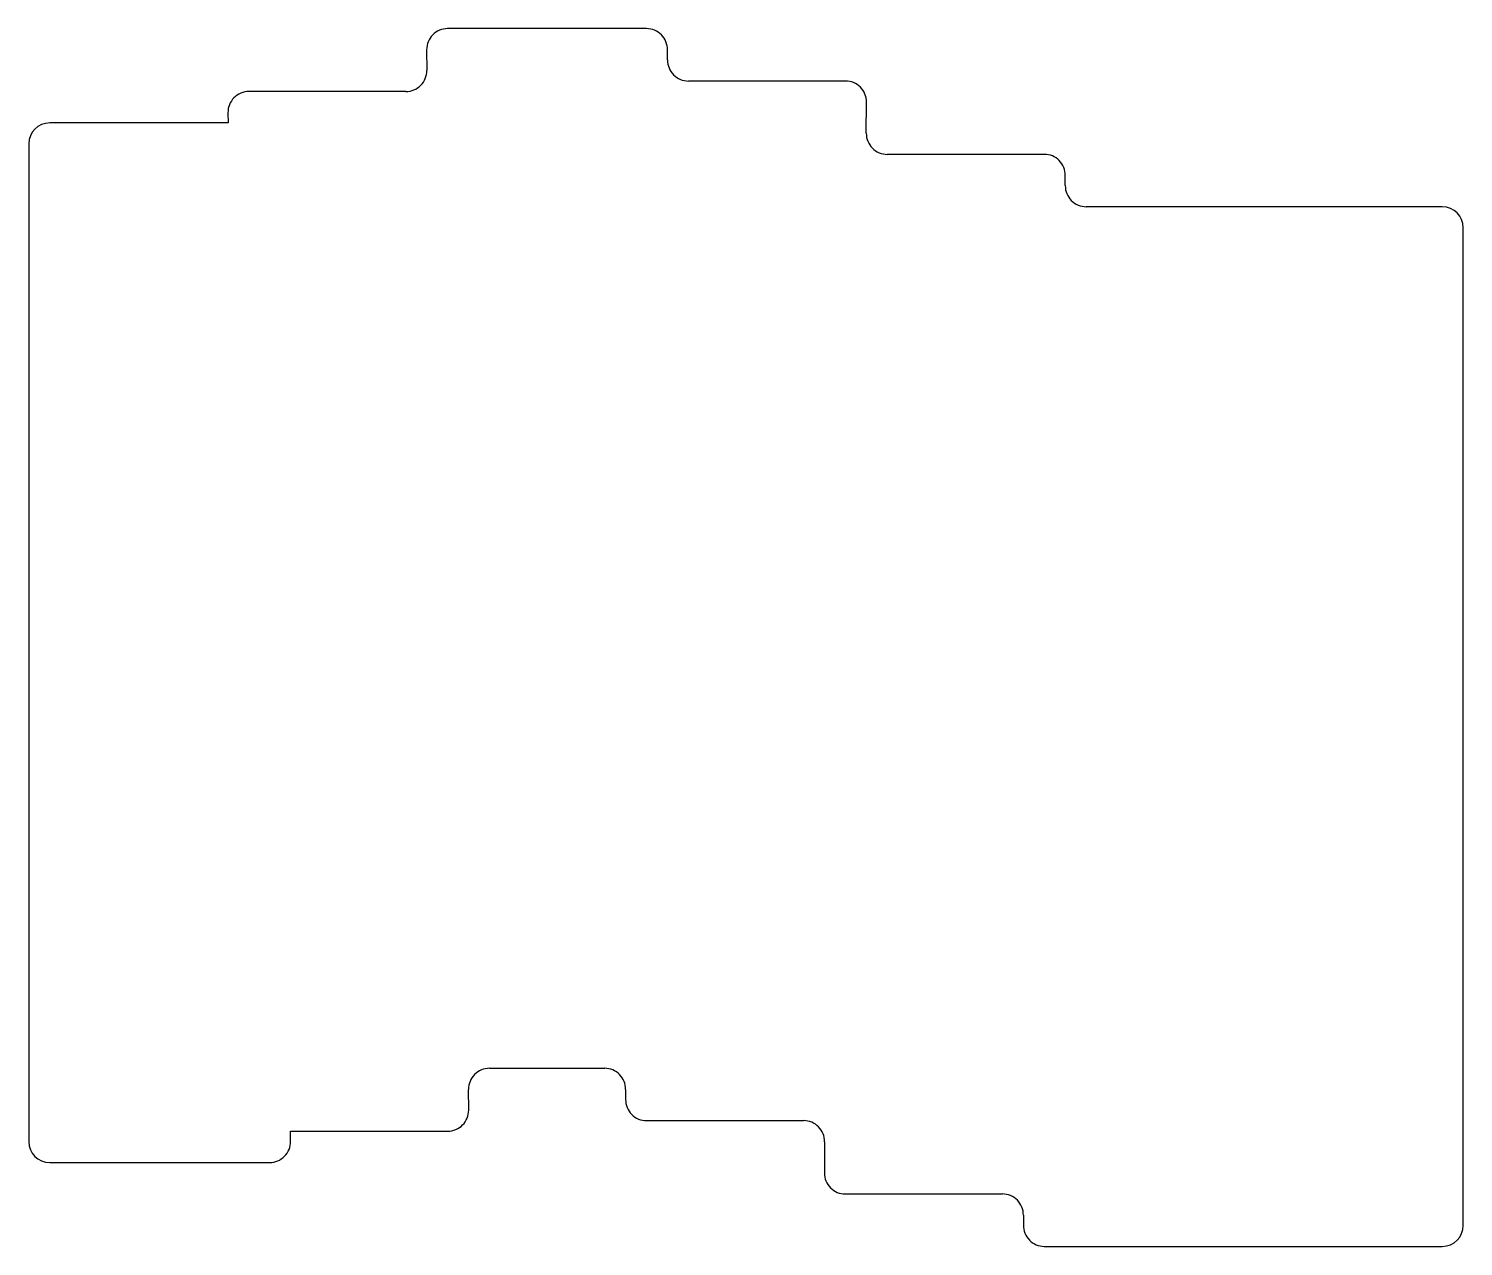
# Model space of a CAD drawing. Header units: millimetres. Extents: x 262 to 400, y -162 to -45.
import ezdxf

# ---------------------------------------------------------------- set-up
doc = ezdxf.new("R2010")
doc.units = ezdxf.units.MM

msp = doc.modelspace()

# ---------------------------------------------------------------- linework, layer by layer
for p, q in [((321.5, -45.27), (302.49, -45.27)), ((300.49, -47.29), (300.51, -49.26)), ((323.5, -48.26), (323.5, -47.29)), ((340.51, -50.27), (325.5, -50.27)), ((298.51, -51.27), (283.51, -51.27)), ((281.51, -53.31), (281.52, -54.27)), ((342.49, -55.26), (342.51, -52.29)), ((281.52, -54.27), (264.48, -54.27)), ((262.48, -56.27), (262.48, -151.53)), ((359.5, -57.27), (344.49, -57.27)), ((361.5, -60.26), (361.5, -59.29)), ((397.52, -62.27), (363.5, -62.27)), ((399.52, -159.53), (399.52, -64.28)), ((306.49, -144.53), (317.5, -144.53)), ((304.51, -148.51), (304.49, -146.54)), ((319.5, -146.54), (319.5, -147.51)), ((287.49, -151.49), (287.48, -150.53)), ((287.48, -150.53), (302.51, -150.53)), ((321.5, -149.53), (336.51, -149.53)), ((338.51, -151.54), (338.49, -154.51)), ((264.48, -153.53), (285.49, -153.53)), ((340.49, -156.53), (355.5, -156.53)), ((357.5, -158.54), (357.5, -159.51)), ((359.5, -161.53), (397.52, -161.53))]:
    msp.add_line(p, q)
for centre, start, end in [((302.49, -47.27), 90, 180.4765), ((321.5, -47.27), 359.4271, 90), ((298.51, -49.27), 270, 0.4765), ((325.5, -48.27), 179.4271, 270), ((340.51, -52.27), 359.5908, 90), ((283.51, -53.27), 90, 180.9548), ((264.48, -56.27), 90, 180), ((344.49, -55.27), 179.5908, 270), ((359.5, -59.27), 359.4271, 90), ((363.5, -60.27), 179.4271, 270), ((397.52, -64.28), 0, 90), ((306.49, -146.53), 90, 180.4775), ((317.5, -146.53), 359.4271, 90), ((321.5, -147.53), 179.4271, 270), ((302.51, -148.53), 270, 0.4775), ((336.51, -151.53), 359.5908, 90), ((264.48, -151.53), 180, 270), ((285.49, -151.53), 270, 0.9548), ((340.49, -154.53), 179.5908, 270), ((355.5, -158.53), 359.4271, 90), ((359.5, -159.53), 179.4271, 270), ((397.52, -159.53), 270, 0)]:
    msp.add_arc(centre, 2, start, end)

doc.saveas('drawing.dxf')
